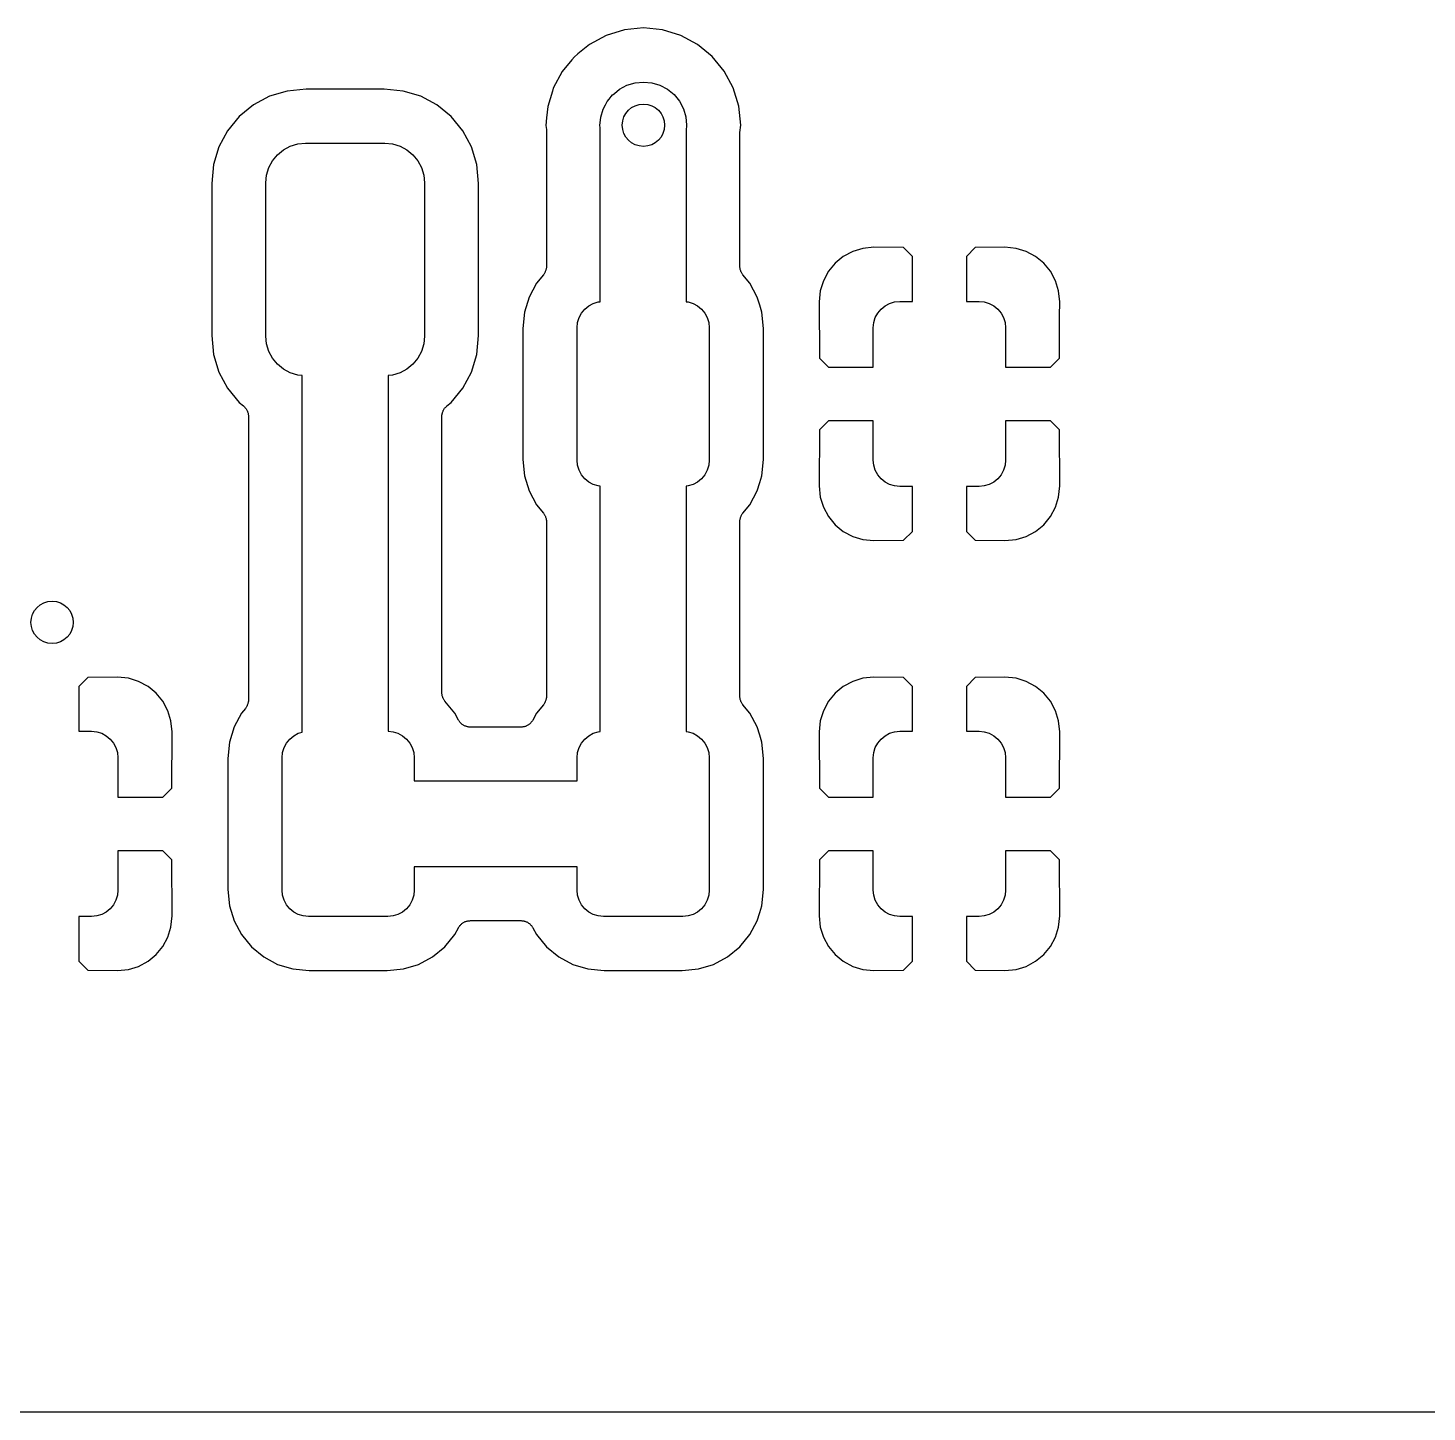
# Model space of a CAD drawing. Extents: x 105 to 193.4, y -145.7 to -72.2.
# Drawn here: x 142.95 to 156.18, y -145.67 to -132.59 of the extents above; entities that cross this region are included whole.
import ezdxf

# ---------------------------------------------------------------- set-up
doc = ezdxf.new("R2010")
doc.units = 0
doc.layers.add('BLACK', color=7, linetype='CONTINUOUS')

msp = doc.modelspace()

# ---------------------------------------------------------------- linework, layer by layer
at = {"layer": 'BLACK', "linetype": 'CONTINUOUS'}
for p, q in [((148.592, -132.606), (148.419, -132.658)), ((148.771, -132.588), (148.592, -132.606)), ((148.95, -132.606), (148.771, -132.588)), ((149.123, -132.658), (148.95, -132.606)), ((148.419, -132.658), (148.261, -132.743)), ((149.281, -132.743), (149.123, -132.658)), ((148.118, -132.86), (148.094, -132.89)), ((148.148, -132.836), (148.118, -132.86)), ((148.151, -132.833), (148.148, -132.836)), ((148.261, -132.743), (148.151, -132.833)), ((149.421, -132.857), (149.281, -132.743)), ((149.535, -132.997), (149.421, -132.857)), ((148.004, -133), (147.919, -133.158)), ((148.094, -132.89), (148.004, -133)), ((148.094, -132.89), (148.094, -132.89)), ((149.62, -133.155), (149.535, -132.997)), ((148.544, -133.167), (148.615, -133.13)), ((148.615, -133.13), (148.691, -133.106)), ((148.691, -133.106), (148.771, -133.099)), ((148.771, -133.099), (148.851, -133.106)), ((148.851, -133.106), (148.927, -133.13)), ((148.927, -133.13), (148.998, -133.167)), ((145.238, -133.234), (145.085, -133.316)), ((145.404, -133.184), (145.238, -133.234)), ((145.583, -133.166), (145.404, -133.184)), ((146.321, -133.166), (145.583, -133.166)), ((146.5, -133.184), (146.321, -133.166)), ((146.666, -133.234), (146.5, -133.184)), ((146.819, -133.316), (146.666, -133.234)), ((147.911, -133.184), (147.867, -133.331)), ((147.919, -133.158), (147.911, -133.184)), ((147.911, -133.184), (147.911, -133.184)), ((148.428, -133.283), (148.447, -133.261)), ((148.447, -133.261), (148.467, -133.237)), ((148.467, -133.237), (148.479, -133.221)), ((148.467, -133.237), (148.467, -133.237)), ((148.479, -133.221), (148.495, -133.209)), ((148.495, -133.209), (148.498, -133.206)), ((148.498, -133.206), (148.544, -133.167)), ((148.998, -133.167), (149.06, -133.218)), ((149.06, -133.218), (149.111, -133.28)), ((149.672, -133.328), (149.62, -133.155)), ((145.085, -133.316), (144.951, -133.426)), ((146.953, -133.426), (146.819, -133.316)), ((147.867, -133.331), (147.856, -133.437)), ((148.367, -133.43), (148.391, -133.354)), ((148.391, -133.354), (148.412, -133.313)), ((148.412, -133.313), (148.428, -133.283)), ((149.111, -133.28), (149.148, -133.351)), ((149.148, -133.351), (149.172, -133.427)), ((149.69, -133.507), (149.672, -133.328)), ((144.951, -133.426), (144.841, -133.56)), ((147.063, -133.56), (146.953, -133.426)), ((147.856, -133.437), (147.849, -133.51)), ((147.849, -133.51), (147.853, -133.549)), ((148.36, -133.51), (148.367, -133.43)), ((148.362, -133.53), (148.36, -133.51)), ((148.362, -135.175), (148.362, -133.53)), ((149.172, -133.427), (149.179, -133.507)), ((149.179, -133.507), (149.174, -133.557)), ((149.683, -133.576), (149.69, -133.507)), ((144.841, -133.56), (144.759, -133.713)), ((147.145, -133.713), (147.063, -133.56)), ((147.853, -133.549), (147.853, -133.55)), ((147.853, -133.55), (147.853, -133.556)), ((147.853, -133.556), (147.854, -133.561)), ((147.854, -133.561), (147.854, -134.841)), ((149.174, -133.557), (149.174, -135.175)), ((149.682, -133.587), (149.683, -133.582)), ((149.682, -133.589), (149.682, -133.587)), ((149.682, -134.841), (149.682, -133.589)), ((149.683, -133.582), (149.683, -133.576)), ((144.759, -133.713), (144.709, -133.879)), ((145.265, -133.844), (145.312, -133.787)), ((145.312, -133.787), (145.369, -133.74)), ((145.369, -133.74), (145.433, -133.706)), ((145.433, -133.706), (145.504, -133.684)), ((145.504, -133.684), (145.577, -133.677)), ((145.577, -133.677), (146.327, -133.677)), ((146.327, -133.677), (146.4, -133.684)), ((146.4, -133.684), (146.471, -133.706)), ((146.471, -133.706), (146.535, -133.74)), ((146.535, -133.74), (146.592, -133.787)), ((146.592, -133.787), (146.639, -133.844)), ((147.195, -133.879), (147.145, -133.713)), ((144.709, -133.879), (144.691, -134.058)), ((145.209, -133.979), (145.231, -133.908)), ((145.231, -133.908), (145.265, -133.844)), ((146.639, -133.844), (146.673, -133.908)), ((146.673, -133.908), (146.695, -133.979)), ((147.213, -134.058), (147.195, -133.879)), ((144.691, -134.058), (144.691, -135.496)), ((145.202, -134.052), (145.209, -133.979)), ((145.202, -135.502), (145.202, -134.052)), ((146.695, -133.979), (146.702, -134.052)), ((146.702, -134.052), (146.702, -135.502)), ((147.213, -135.496), (147.213, -134.058)), ((150.748, -134.7), (150.659, -134.748)), ((150.843, -134.671), (150.748, -134.7)), ((150.949, -134.661), (150.843, -134.671)), ((151.229, -134.664), (150.949, -134.661)), ((151.314, -134.748), (151.229, -134.664)), ((151.907, -134.664), (151.822, -134.748)), ((152.187, -134.661), (151.907, -134.664)), ((152.293, -134.671), (152.187, -134.661)), ((152.388, -134.7), (152.293, -134.671)), ((152.477, -134.748), (152.388, -134.7)), ((147.853, -134.854), (147.852, -134.86)), ((147.854, -134.843), (147.853, -134.848)), ((147.853, -134.848), (147.853, -134.854)), ((147.854, -134.841), (147.854, -134.843)), ((149.683, -134.846), (149.682, -134.841)), ((149.683, -134.852), (149.683, -134.846)), ((149.684, -134.859), (149.683, -134.852)), ((150.582, -134.811), (150.519, -134.888)), ((150.659, -134.748), (150.582, -134.811)), ((151.314, -135.172), (151.314, -134.748)), ((151.822, -134.748), (151.822, -135.172)), ((152.554, -134.811), (152.477, -134.748)), ((152.617, -134.888), (152.554, -134.811)), ((147.825, -134.921), (147.761, -135)), ((147.828, -134.917), (147.825, -134.921)), ((147.831, -134.913), (147.828, -134.917)), ((147.835, -134.907), (147.831, -134.913)), ((147.839, -134.901), (147.835, -134.907)), ((147.841, -134.896), (147.839, -134.901)), ((147.843, -134.891), (147.841, -134.896)), ((147.845, -134.884), (147.843, -134.891)), ((147.848, -134.878), (147.845, -134.884)), ((147.849, -134.873), (147.848, -134.878)), ((147.851, -134.867), (147.849, -134.873)), ((147.852, -134.86), (147.851, -134.867)), ((149.685, -134.866), (149.684, -134.859)), ((149.686, -134.871), (149.685, -134.866)), ((149.687, -134.876), (149.686, -134.871)), ((149.69, -134.883), (149.687, -134.876)), ((149.692, -134.889), (149.69, -134.883)), ((149.695, -134.894), (149.692, -134.889)), ((149.697, -134.899), (149.695, -134.894)), ((149.7, -134.905), (149.697, -134.899)), ((149.704, -134.911), (149.7, -134.905)), ((149.707, -134.915), (149.704, -134.911)), ((149.71, -134.92), (149.707, -134.915)), ((149.711, -134.921), (149.71, -134.92)), ((149.775, -135), (149.711, -134.921)), ((150.471, -134.977), (150.442, -135.072)), ((150.519, -134.888), (150.471, -134.977)), ((152.665, -134.977), (152.617, -134.888)), ((152.694, -135.072), (152.665, -134.977)), ((147.761, -135), (147.69, -135.131)), ((149.846, -135.131), (149.775, -135)), ((150.442, -135.072), (150.432, -135.178)), ((152.704, -135.178), (152.694, -135.072)), ((147.69, -135.131), (147.647, -135.274)), ((148.185, -135.283), (148.216, -135.245)), ((148.216, -135.245), (148.254, -135.214)), ((148.254, -135.214), (148.297, -135.191)), ((148.297, -135.191), (148.344, -135.177)), ((148.344, -135.177), (148.362, -135.175)), ((149.174, -135.175), (149.192, -135.177)), ((149.192, -135.177), (149.239, -135.191)), ((149.239, -135.191), (149.282, -135.214)), ((149.282, -135.214), (149.32, -135.245)), ((149.32, -135.245), (149.351, -135.283)), ((149.869, -135.209), (149.846, -135.131)), ((149.889, -135.274), (149.869, -135.209)), ((149.869, -135.209), (149.869, -135.209)), ((150.432, -135.178), (150.435, -135.708)), ((150.985, -135.283), (151.016, -135.245)), ((151.016, -135.245), (151.054, -135.214)), ((151.054, -135.214), (151.097, -135.191)), ((151.097, -135.191), (151.144, -135.177)), ((151.144, -135.177), (151.193, -135.172)), ((151.193, -135.172), (151.314, -135.172)), ((151.822, -135.172), (151.943, -135.172)), ((151.943, -135.172), (151.992, -135.177)), ((151.992, -135.177), (152.039, -135.191)), ((152.039, -135.191), (152.082, -135.214)), ((152.082, -135.214), (152.12, -135.245)), ((152.12, -135.245), (152.151, -135.283)), ((152.703, -135.312), (152.704, -135.178)), ((147.647, -135.274), (147.632, -135.428)), ((148.143, -135.422), (148.148, -135.373)), ((148.148, -135.373), (148.162, -135.326)), ((148.162, -135.326), (148.185, -135.283)), ((149.351, -135.283), (149.374, -135.326)), ((149.374, -135.326), (149.388, -135.373)), ((149.388, -135.373), (149.393, -135.422)), ((149.904, -135.428), (149.889, -135.274)), ((150.943, -135.422), (150.948, -135.373)), ((150.948, -135.373), (150.962, -135.326)), ((150.962, -135.326), (150.985, -135.283)), ((152.151, -135.283), (152.174, -135.326)), ((152.174, -135.326), (152.188, -135.373)), ((152.188, -135.373), (152.193, -135.422)), ((152.701, -135.708), (152.703, -135.312)), ((152.703, -135.312), (152.703, -135.312)), ((144.691, -135.496), (144.709, -135.675)), ((145.209, -135.575), (145.202, -135.502)), ((146.702, -135.502), (146.695, -135.575)), ((147.195, -135.675), (147.213, -135.496)), ((147.632, -135.428), (147.632, -136.666)), ((148.143, -136.672), (148.143, -135.422)), ((149.393, -135.422), (149.393, -136.672)), ((149.904, -136.666), (149.904, -135.428)), ((150.943, -135.793), (150.943, -135.422)), ((152.193, -135.422), (152.193, -135.793)), ((145.231, -135.646), (145.209, -135.575)), ((145.265, -135.71), (145.231, -135.646)), ((146.673, -135.646), (146.639, -135.71)), ((146.695, -135.575), (146.673, -135.646)), ((144.709, -135.675), (144.759, -135.841)), ((145.312, -135.767), (145.265, -135.71)), ((145.369, -135.814), (145.312, -135.767)), ((146.592, -135.767), (146.535, -135.814)), ((146.639, -135.71), (146.592, -135.767)), ((147.145, -135.841), (147.195, -135.675)), ((150.435, -135.708), (150.519, -135.793)), ((152.617, -135.793), (152.701, -135.708)), ((144.759, -135.841), (144.841, -135.994)), ((145.433, -135.848), (145.369, -135.814)), ((145.504, -135.87), (145.433, -135.848)), ((145.546, -135.874), (145.504, -135.87)), ((145.546, -139.244), (145.546, -135.874)), ((146.4, -135.87), (146.358, -135.874)), ((146.358, -135.874), (146.358, -139.236)), ((146.471, -135.848), (146.4, -135.87)), ((146.535, -135.814), (146.471, -135.848)), ((147.063, -135.994), (147.145, -135.841)), ((150.519, -135.793), (150.943, -135.793)), ((152.193, -135.793), (152.617, -135.793)), ((144.841, -135.994), (144.951, -136.128)), ((146.953, -136.128), (147.063, -135.994)), ((144.951, -136.128), (144.991, -136.161)), ((144.991, -136.161), (144.993, -136.162)), ((144.993, -136.162), (144.996, -136.166)), ((144.996, -136.166), (145.001, -136.17)), ((145.001, -136.17), (145.005, -136.175)), ((145.005, -136.175), (145.01, -136.18)), ((146.895, -136.179), (146.9, -136.174)), ((146.9, -136.174), (146.905, -136.169)), ((146.905, -136.169), (146.909, -136.165)), ((146.909, -136.165), (146.913, -136.161)), ((146.913, -136.161), (146.953, -136.128)), ((145.01, -136.18), (145.013, -136.185)), ((145.013, -136.185), (145.016, -136.189)), ((145.016, -136.189), (145.02, -136.195)), ((145.02, -136.195), (145.023, -136.201)), ((145.023, -136.201), (145.025, -136.206)), ((145.025, -136.206), (145.028, -136.211)), ((145.028, -136.211), (145.03, -136.217)), ((145.03, -136.217), (145.033, -136.224)), ((145.033, -136.224), (145.034, -136.229)), ((145.034, -136.229), (145.035, -136.235)), ((145.035, -136.235), (145.036, -136.241)), ((145.036, -136.241), (145.037, -136.248)), ((145.037, -136.248), (145.037, -136.254)), ((145.037, -136.254), (145.038, -136.259)), ((145.038, -136.259), (145.038, -138.939)), ((146.866, -136.258), (146.867, -136.252)), ((146.866, -136.259), (146.866, -136.258)), ((146.866, -138.871), (146.866, -136.259)), ((146.867, -136.246), (146.868, -136.24)), ((146.867, -136.252), (146.867, -136.246)), ((146.868, -136.24), (146.869, -136.233)), ((146.869, -136.233), (146.871, -136.228)), ((146.871, -136.228), (146.872, -136.222)), ((146.872, -136.222), (146.875, -136.216)), ((146.875, -136.216), (146.877, -136.209)), ((146.877, -136.209), (146.879, -136.204)), ((146.879, -136.204), (146.882, -136.199)), ((146.882, -136.199), (146.885, -136.194)), ((146.885, -136.194), (146.889, -136.188)), ((146.889, -136.188), (146.892, -136.183)), ((146.892, -136.183), (146.895, -136.179)), ((150.519, -136.301), (150.435, -136.386)), ((150.943, -136.301), (150.519, -136.301)), ((150.943, -136.672), (150.943, -136.301)), ((152.193, -136.301), (152.193, -136.672)), ((152.617, -136.301), (152.193, -136.301)), ((152.692, -136.377), (152.617, -136.301)), ((150.435, -136.386), (150.432, -136.916)), ((152.701, -136.386), (152.692, -136.377)), ((152.692, -136.377), (152.692, -136.377)), ((152.704, -136.916), (152.701, -136.386)), ((147.632, -136.666), (147.647, -136.82)), ((148.148, -136.721), (148.143, -136.672)), ((149.393, -136.672), (149.388, -136.721)), ((149.889, -136.82), (149.904, -136.666)), ((150.948, -136.721), (150.943, -136.672)), ((152.193, -136.672), (152.188, -136.721)), ((147.647, -136.82), (147.69, -136.963)), ((148.162, -136.768), (148.148, -136.721)), ((148.185, -136.811), (148.162, -136.768)), ((148.216, -136.849), (148.185, -136.811)), ((149.351, -136.811), (149.32, -136.849)), ((149.374, -136.768), (149.351, -136.811)), ((149.388, -136.721), (149.374, -136.768)), ((149.869, -136.885), (149.889, -136.82)), ((150.962, -136.768), (150.948, -136.721)), ((150.985, -136.811), (150.962, -136.768)), ((151.016, -136.849), (150.985, -136.811)), ((152.151, -136.811), (152.12, -136.849)), ((152.174, -136.768), (152.151, -136.811)), ((152.188, -136.721), (152.174, -136.768)), ((147.69, -136.963), (147.761, -137.094)), ((148.254, -136.88), (148.216, -136.849)), ((148.297, -136.903), (148.254, -136.88)), ((148.344, -136.917), (148.297, -136.903)), ((148.362, -136.919), (148.344, -136.917)), ((148.362, -139.239), (148.362, -136.919)), ((149.192, -136.917), (149.174, -136.919)), ((149.174, -136.919), (149.174, -139.239)), ((149.239, -136.903), (149.192, -136.917)), ((149.282, -136.88), (149.239, -136.903)), ((149.32, -136.849), (149.282, -136.88)), ((149.775, -137.094), (149.846, -136.963)), ((149.846, -136.963), (149.869, -136.885)), ((149.869, -136.885), (149.869, -136.885)), ((150.432, -136.916), (150.442, -137.022)), ((151.054, -136.88), (151.016, -136.849)), ((151.097, -136.903), (151.054, -136.88)), ((151.144, -136.917), (151.097, -136.903)), ((151.193, -136.922), (151.144, -136.917)), ((151.314, -136.922), (151.193, -136.922)), ((151.314, -137.346), (151.314, -136.922)), ((151.943, -136.922), (151.822, -136.922)), ((151.822, -136.922), (151.822, -137.346)), ((151.992, -136.917), (151.943, -136.922)), ((152.039, -136.903), (151.992, -136.917)), ((152.082, -136.88), (152.039, -136.903)), ((152.12, -136.849), (152.082, -136.88)), ((152.694, -137.022), (152.704, -136.916)), ((147.761, -137.094), (147.825, -137.173)), ((149.711, -137.173), (149.775, -137.094)), ((150.442, -137.022), (150.471, -137.117)), ((152.665, -137.117), (152.694, -137.022)), ((147.825, -137.173), (147.826, -137.174)), ((147.826, -137.174), (147.829, -137.179)), ((147.829, -137.179), (147.832, -137.183)), ((147.832, -137.183), (147.836, -137.189)), ((147.836, -137.189), (147.839, -137.195)), ((147.839, -137.195), (147.841, -137.2)), ((147.841, -137.2), (147.844, -137.205)), ((147.844, -137.205), (147.846, -137.211)), ((147.846, -137.211), (147.849, -137.218)), ((147.849, -137.218), (147.85, -137.223)), ((147.85, -137.223), (147.851, -137.228)), ((147.851, -137.228), (147.852, -137.235)), ((149.684, -137.234), (149.685, -137.227)), ((149.685, -137.227), (149.687, -137.221)), ((149.687, -137.221), (149.688, -137.216)), ((149.688, -137.216), (149.691, -137.21)), ((149.691, -137.21), (149.693, -137.203)), ((149.693, -137.203), (149.695, -137.198)), ((149.695, -137.198), (149.697, -137.193)), ((149.697, -137.193), (149.701, -137.187)), ((149.701, -137.187), (149.705, -137.181)), ((149.705, -137.181), (149.708, -137.177)), ((149.708, -137.177), (149.711, -137.173)), ((150.471, -137.117), (150.519, -137.206)), ((150.519, -137.206), (150.582, -137.283)), ((152.554, -137.283), (152.617, -137.206)), ((152.617, -137.206), (152.665, -137.117)), ((147.852, -137.235), (147.853, -137.242)), ((147.853, -137.242), (147.853, -137.248)), ((147.853, -137.248), (147.854, -137.253)), ((147.854, -137.253), (147.854, -138.905)), ((149.682, -137.251), (149.683, -137.246)), ((149.682, -137.253), (149.682, -137.251)), ((149.682, -138.905), (149.682, -137.253)), ((149.683, -137.24), (149.684, -137.234)), ((149.683, -137.246), (149.683, -137.24)), ((150.582, -137.283), (150.659, -137.346)), ((150.659, -137.346), (150.748, -137.394)), ((151.229, -137.43), (151.314, -137.346)), ((151.822, -137.346), (151.907, -137.43)), ((152.388, -137.394), (152.477, -137.346)), ((152.477, -137.346), (152.554, -137.283)), ((150.748, -137.394), (150.843, -137.423)), ((150.843, -137.423), (150.949, -137.433)), ((150.949, -137.433), (151.229, -137.43)), ((151.907, -137.43), (152.187, -137.433)), ((152.187, -137.433), (152.293, -137.423)), ((152.293, -137.423), (152.388, -137.394)), ((143.519, -138.728), (143.434, -138.812)), ((143.434, -138.812), (143.434, -139.236)), ((143.799, -138.725), (143.519, -138.728)), ((143.905, -138.735), (143.799, -138.725)), ((144, -138.764), (143.905, -138.735)), ((144.089, -138.812), (144, -138.764)), ((144.166, -138.875), (144.089, -138.812)), ((150.659, -138.812), (150.582, -138.875)), ((150.748, -138.764), (150.659, -138.812)), ((150.843, -138.735), (150.748, -138.764)), ((150.949, -138.725), (150.843, -138.735)), ((151.229, -138.728), (150.949, -138.725)), ((151.314, -138.812), (151.229, -138.728)), ((151.314, -139.236), (151.314, -138.812)), ((151.907, -138.728), (151.822, -138.812)), ((151.822, -138.812), (151.822, -139.236)), ((152.187, -138.725), (151.907, -138.728)), ((152.293, -138.735), (152.187, -138.725)), ((152.388, -138.764), (152.293, -138.735)), ((152.477, -138.812), (152.388, -138.764)), ((152.554, -138.875), (152.477, -138.812)), ((144.229, -138.952), (144.166, -138.875)), ((144.277, -139.041), (144.229, -138.952)), ((145.037, -138.952), (145.036, -138.959)), ((145.038, -138.941), (145.037, -138.946)), ((145.037, -138.946), (145.037, -138.952)), ((145.038, -138.939), (145.038, -138.941)), ((146.867, -138.876), (146.866, -138.871)), ((146.867, -138.882), (146.867, -138.876)), ((146.868, -138.889), (146.867, -138.882)), ((146.869, -138.895), (146.868, -138.889)), ((146.87, -138.901), (146.869, -138.895)), ((146.871, -138.906), (146.87, -138.901)), ((146.874, -138.913), (146.871, -138.906)), ((146.876, -138.919), (146.874, -138.913)), ((146.879, -138.924), (146.876, -138.919)), ((146.881, -138.929), (146.879, -138.924)), ((146.884, -138.935), (146.881, -138.929)), ((146.888, -138.941), (146.884, -138.935)), ((146.891, -138.945), (146.888, -138.941)), ((146.894, -138.95), (146.891, -138.945)), ((146.895, -138.951), (146.894, -138.95)), ((146.987, -139.064), (146.895, -138.951)), ((147.845, -138.948), (147.843, -138.955)), ((147.848, -138.942), (147.845, -138.948)), ((147.849, -138.937), (147.848, -138.942)), ((147.851, -138.931), (147.849, -138.937)), ((147.852, -138.924), (147.851, -138.931)), ((147.853, -138.918), (147.852, -138.924)), ((147.854, -138.907), (147.853, -138.912)), ((147.853, -138.912), (147.853, -138.918)), ((147.854, -138.905), (147.854, -138.907)), ((149.683, -138.91), (149.682, -138.905)), ((149.683, -138.916), (149.683, -138.91)), ((149.684, -138.923), (149.683, -138.916)), ((149.685, -138.93), (149.684, -138.923)), ((149.686, -138.935), (149.685, -138.93)), ((149.687, -138.94), (149.686, -138.935)), ((149.69, -138.947), (149.687, -138.94)), ((149.692, -138.953), (149.69, -138.947)), ((150.519, -138.952), (150.471, -139.041)), ((150.582, -138.875), (150.519, -138.952)), ((152.617, -138.952), (152.554, -138.875)), ((152.665, -139.041), (152.617, -138.952)), ((144.306, -139.136), (144.277, -139.041)), ((144.973, -139.064), (144.902, -139.195)), ((145.009, -139.02), (144.973, -139.064)), ((145.012, -139.015), (145.009, -139.02)), ((145.015, -139.011), (145.012, -139.015)), ((145.019, -139.005), (145.015, -139.011)), ((145.023, -138.999), (145.019, -139.005)), ((145.025, -138.994), (145.023, -138.999)), ((145.027, -138.989), (145.025, -138.994)), ((145.029, -138.982), (145.027, -138.989)), ((145.032, -138.976), (145.029, -138.982)), ((145.033, -138.971), (145.032, -138.976)), ((145.035, -138.965), (145.033, -138.971)), ((145.036, -138.959), (145.035, -138.965)), ((147.023, -139.129), (146.987, -139.064)), ((147.761, -139.064), (147.725, -139.129)), ((147.825, -138.985), (147.761, -139.064)), ((147.828, -138.981), (147.825, -138.985)), ((147.831, -138.977), (147.828, -138.981)), ((147.835, -138.971), (147.831, -138.977)), ((147.839, -138.965), (147.835, -138.971)), ((147.841, -138.96), (147.839, -138.965)), ((147.843, -138.955), (147.841, -138.96)), ((149.695, -138.958), (149.692, -138.953)), ((149.697, -138.963), (149.695, -138.958)), ((149.7, -138.969), (149.697, -138.963)), ((149.704, -138.975), (149.7, -138.969)), ((149.707, -138.979), (149.704, -138.975)), ((149.71, -138.984), (149.707, -138.979)), ((149.711, -138.985), (149.71, -138.984)), ((149.775, -139.064), (149.711, -138.985)), ((149.846, -139.195), (149.775, -139.064)), ((150.471, -139.041), (150.442, -139.136)), ((152.694, -139.136), (152.665, -139.041)), ((144.316, -139.242), (144.306, -139.136)), ((144.902, -139.195), (144.859, -139.338)), ((147.026, -139.134), (147.023, -139.129)), ((147.028, -139.139), (147.026, -139.134)), ((147.033, -139.144), (147.028, -139.139)), ((147.036, -139.15), (147.033, -139.144)), ((147.04, -139.154), (147.036, -139.15)), ((147.044, -139.158), (147.04, -139.154)), ((147.049, -139.163), (147.044, -139.158)), ((147.054, -139.168), (147.049, -139.163)), ((147.058, -139.171), (147.054, -139.168)), ((147.063, -139.174), (147.058, -139.171)), ((147.069, -139.178), (147.063, -139.174)), ((147.074, -139.181), (147.069, -139.178)), ((147.08, -139.184), (147.074, -139.181)), ((147.085, -139.186), (147.08, -139.184)), ((147.091, -139.188), (147.085, -139.186)), ((147.097, -139.191), (147.091, -139.188)), ((147.103, -139.192), (147.097, -139.191)), ((147.108, -139.194), (147.103, -139.192)), ((147.115, -139.195), (147.108, -139.194)), ((147.122, -139.196), (147.115, -139.195)), ((147.127, -139.196), (147.122, -139.196)), ((147.133, -139.197), (147.127, -139.196)), ((147.135, -139.197), (147.133, -139.197)), ((147.613, -139.197), (147.135, -139.197)), ((147.619, -139.196), (147.613, -139.197)), ((147.625, -139.196), (147.619, -139.196)), ((147.631, -139.195), (147.625, -139.196)), ((147.638, -139.194), (147.631, -139.195)), ((147.643, -139.193), (147.638, -139.194)), ((147.649, -139.192), (147.643, -139.193)), ((147.655, -139.189), (147.649, -139.192)), ((147.662, -139.187), (147.655, -139.189)), ((147.667, -139.184), (147.662, -139.187)), ((147.672, -139.182), (147.667, -139.184)), ((147.678, -139.179), (147.672, -139.182)), ((147.684, -139.175), (147.678, -139.179)), ((147.688, -139.172), (147.684, -139.175)), ((147.693, -139.169), (147.688, -139.172)), ((147.698, -139.164), (147.693, -139.169)), ((147.703, -139.16), (147.698, -139.164)), ((147.707, -139.155), (147.703, -139.16)), ((147.711, -139.151), (147.707, -139.155)), ((147.714, -139.146), (147.711, -139.151)), ((147.719, -139.141), (147.714, -139.146)), ((147.721, -139.136), (147.719, -139.141)), ((147.725, -139.131), (147.721, -139.136)), ((147.725, -139.129), (147.725, -139.131)), ((149.869, -139.273), (149.846, -139.195)), ((150.442, -139.136), (150.432, -139.242)), ((152.704, -139.242), (152.694, -139.136)), ((143.434, -139.236), (143.555, -139.236)), ((143.555, -139.236), (143.604, -139.241)), ((143.604, -139.241), (143.651, -139.255)), ((143.651, -139.255), (143.694, -139.278)), ((143.694, -139.278), (143.732, -139.309)), ((143.732, -139.309), (143.763, -139.347)), ((143.763, -139.347), (143.786, -139.39)), ((144.313, -139.772), (144.316, -139.242)), ((144.859, -139.338), (144.844, -139.492)), ((145.374, -139.39), (145.397, -139.347)), ((145.397, -139.347), (145.428, -139.309)), ((145.428, -139.309), (145.466, -139.278)), ((145.466, -139.278), (145.509, -139.255)), ((145.509, -139.255), (145.546, -139.244)), ((146.358, -139.236), (146.404, -139.241)), ((146.404, -139.241), (146.451, -139.255)), ((146.451, -139.255), (146.494, -139.278)), ((146.494, -139.278), (146.532, -139.309)), ((146.532, -139.309), (146.563, -139.347)), ((146.563, -139.347), (146.586, -139.39)), ((148.162, -139.39), (148.185, -139.347)), ((148.185, -139.347), (148.216, -139.309)), ((148.216, -139.309), (148.254, -139.278)), ((148.254, -139.278), (148.297, -139.255)), ((148.297, -139.255), (148.344, -139.241)), ((148.344, -139.241), (148.362, -139.239)), ((149.174, -139.239), (149.192, -139.241)), ((149.192, -139.241), (149.239, -139.255)), ((149.239, -139.255), (149.282, -139.278)), ((149.282, -139.278), (149.32, -139.309)), ((149.32, -139.309), (149.351, -139.347)), ((149.351, -139.347), (149.374, -139.39)), ((149.889, -139.338), (149.869, -139.273)), ((149.869, -139.273), (149.869, -139.273)), ((149.904, -139.492), (149.889, -139.338)), ((150.432, -139.242), (150.435, -139.772)), ((150.962, -139.39), (150.985, -139.347)), ((150.985, -139.347), (151.016, -139.309)), ((151.016, -139.309), (151.054, -139.278)), ((151.054, -139.278), (151.097, -139.255)), ((151.097, -139.255), (151.144, -139.241)), ((151.144, -139.241), (151.193, -139.236)), ((151.193, -139.236), (151.314, -139.236)), ((151.822, -139.236), (151.943, -139.236)), ((151.943, -139.236), (151.992, -139.241)), ((151.992, -139.241), (152.039, -139.255)), ((152.039, -139.255), (152.082, -139.278)), ((152.082, -139.278), (152.12, -139.309)), ((152.12, -139.309), (152.151, -139.347)), ((152.151, -139.347), (152.174, -139.39)), ((152.701, -139.772), (152.704, -139.242)), ((143.786, -139.39), (143.8, -139.437)), ((143.8, -139.437), (143.805, -139.486)), ((145.355, -139.486), (145.36, -139.437)), ((145.36, -139.437), (145.374, -139.39)), ((146.586, -139.39), (146.6, -139.437)), ((146.6, -139.437), (146.605, -139.486)), ((148.143, -139.486), (148.148, -139.437)), ((148.148, -139.437), (148.162, -139.39)), ((149.374, -139.39), (149.388, -139.437)), ((149.388, -139.437), (149.393, -139.486)), ((150.943, -139.486), (150.948, -139.437)), ((150.948, -139.437), (150.962, -139.39)), ((152.174, -139.39), (152.188, -139.437)), ((152.188, -139.437), (152.193, -139.486)), ((143.805, -139.486), (143.805, -139.857)), ((144.844, -139.492), (144.844, -140.73)), ((145.355, -140.736), (145.355, -139.486)), ((146.605, -139.486), (146.605, -139.705)), ((148.143, -139.705), (148.143, -139.486)), ((149.393, -139.486), (149.393, -140.736)), ((149.904, -140.73), (149.904, -139.492)), ((150.943, -139.857), (150.943, -139.486)), ((152.193, -139.486), (152.193, -139.857)), ((146.605, -139.705), (148.143, -139.705)), ((143.805, -139.857), (144.229, -139.857)), ((144.229, -139.857), (144.313, -139.772)), ((150.435, -139.772), (150.519, -139.857)), ((150.519, -139.857), (150.943, -139.857)), ((152.193, -139.857), (152.617, -139.857)), ((152.617, -139.857), (152.701, -139.772)), ((143.805, -140.365), (143.805, -140.736)), ((144.229, -140.365), (143.805, -140.365)), ((144.313, -140.45), (144.229, -140.365)), ((150.519, -140.365), (150.435, -140.45)), ((150.943, -140.365), (150.519, -140.365)), ((150.943, -140.736), (150.943, -140.365)), ((152.193, -140.365), (152.193, -140.736)), ((152.617, -140.365), (152.193, -140.365)), ((152.701, -140.45), (152.617, -140.365)), ((144.316, -140.98), (144.313, -140.45)), ((148.143, -140.517), (146.605, -140.517)), ((146.605, -140.517), (146.605, -140.736)), ((148.143, -140.736), (148.143, -140.517)), ((150.435, -140.45), (150.432, -140.98)), ((152.704, -140.98), (152.701, -140.45)), ((143.8, -140.785), (143.786, -140.832)), ((143.805, -140.736), (143.8, -140.785)), ((144.844, -140.73), (144.859, -140.884)), ((145.36, -140.785), (145.355, -140.736)), ((145.374, -140.832), (145.36, -140.785)), ((146.6, -140.785), (146.586, -140.832)), ((146.605, -140.736), (146.6, -140.785)), ((148.148, -140.785), (148.143, -140.736)), ((148.162, -140.832), (148.148, -140.785)), ((149.388, -140.785), (149.374, -140.832)), ((149.393, -140.736), (149.388, -140.785)), ((149.889, -140.884), (149.904, -140.73)), ((150.948, -140.785), (150.943, -140.736)), ((150.962, -140.832), (150.948, -140.785)), ((152.188, -140.785), (152.174, -140.832)), ((152.193, -140.736), (152.188, -140.785)), ((143.732, -140.913), (143.694, -140.944)), ((143.763, -140.875), (143.732, -140.913)), ((143.786, -140.832), (143.763, -140.875)), ((144.859, -140.884), (144.902, -141.027)), ((145.397, -140.875), (145.374, -140.832)), ((145.428, -140.913), (145.397, -140.875)), ((145.466, -140.944), (145.428, -140.913)), ((146.532, -140.913), (146.494, -140.944)), ((146.563, -140.875), (146.532, -140.913)), ((146.586, -140.832), (146.563, -140.875)), ((148.185, -140.875), (148.162, -140.832)), ((148.216, -140.913), (148.185, -140.875)), ((148.254, -140.944), (148.216, -140.913)), ((149.32, -140.913), (149.282, -140.944)), ((149.351, -140.875), (149.32, -140.913)), ((149.374, -140.832), (149.351, -140.875)), ((149.869, -140.949), (149.889, -140.884)), ((150.985, -140.875), (150.962, -140.832)), ((151.016, -140.913), (150.985, -140.875)), ((151.054, -140.944), (151.016, -140.913)), ((152.12, -140.913), (152.082, -140.944)), ((152.151, -140.875), (152.12, -140.913)), ((152.174, -140.832), (152.151, -140.875)), ((143.555, -140.986), (143.434, -140.986)), ((143.434, -140.986), (143.434, -141.41)), ((143.604, -140.981), (143.555, -140.986)), ((143.651, -140.967), (143.604, -140.981)), ((143.694, -140.944), (143.651, -140.967)), ((144.306, -141.086), (144.316, -140.98)), ((144.902, -141.027), (144.973, -141.158)), ((145.509, -140.967), (145.466, -140.944)), ((145.556, -140.981), (145.509, -140.967)), ((145.605, -140.986), (145.556, -140.981)), ((146.355, -140.986), (145.605, -140.986)), ((146.404, -140.981), (146.355, -140.986)), ((146.451, -140.967), (146.404, -140.981)), ((146.494, -140.944), (146.451, -140.967)), ((147.037, -141.071), (147.041, -141.067)), ((147.041, -141.067), (147.045, -141.062)), ((147.045, -141.062), (147.05, -141.058)), ((147.05, -141.058), (147.055, -141.053)), ((147.055, -141.053), (147.06, -141.05)), ((147.06, -141.05), (147.064, -141.047)), ((147.064, -141.047), (147.07, -141.043)), ((147.07, -141.043), (147.076, -141.04)), ((147.076, -141.04), (147.081, -141.038)), ((147.081, -141.038), (147.086, -141.035)), ((147.086, -141.035), (147.093, -141.033)), ((147.093, -141.033), (147.099, -141.03)), ((147.099, -141.03), (147.105, -141.029)), ((147.105, -141.029), (147.11, -141.028)), ((147.11, -141.028), (147.117, -141.027)), ((147.117, -141.027), (147.123, -141.026)), ((147.123, -141.026), (147.129, -141.026)), ((147.129, -141.026), (147.135, -141.025)), ((147.135, -141.025), (147.613, -141.025)), ((147.613, -141.025), (147.615, -141.025)), ((147.615, -141.025), (147.621, -141.026)), ((147.621, -141.026), (147.626, -141.026)), ((147.626, -141.026), (147.633, -141.027)), ((147.633, -141.027), (147.64, -141.028)), ((147.64, -141.028), (147.645, -141.03)), ((147.645, -141.03), (147.651, -141.031)), ((147.651, -141.031), (147.657, -141.034)), ((147.657, -141.034), (147.663, -141.036)), ((147.663, -141.036), (147.668, -141.038)), ((147.668, -141.038), (147.674, -141.041)), ((147.674, -141.041), (147.679, -141.044)), ((147.679, -141.044), (147.685, -141.048)), ((147.685, -141.048), (147.69, -141.051)), ((147.69, -141.051), (147.694, -141.054)), ((147.694, -141.054), (147.699, -141.059)), ((147.699, -141.059), (147.704, -141.064)), ((147.704, -141.064), (147.708, -141.068)), ((147.708, -141.068), (147.712, -141.072)), ((148.297, -140.967), (148.254, -140.944)), ((148.344, -140.981), (148.297, -140.967)), ((148.393, -140.986), (148.344, -140.981)), ((149.143, -140.986), (148.393, -140.986)), ((149.192, -140.981), (149.143, -140.986)), ((149.239, -140.967), (149.192, -140.981)), ((149.282, -140.944), (149.239, -140.967)), ((149.775, -141.158), (149.846, -141.027)), ((149.846, -141.027), (149.869, -140.949)), ((149.869, -140.949), (149.869, -140.949)), ((150.432, -140.98), (150.442, -141.086)), ((151.097, -140.967), (151.054, -140.944)), ((151.144, -140.981), (151.097, -140.967)), ((151.193, -140.986), (151.144, -140.981)), ((151.314, -140.986), (151.193, -140.986)), ((151.314, -141.41), (151.314, -140.986)), ((151.943, -140.986), (151.822, -140.986)), ((151.822, -140.986), (151.822, -141.41)), ((151.992, -140.981), (151.943, -140.986)), ((152.039, -140.967), (151.992, -140.981)), ((152.082, -140.944), (152.039, -140.967)), ((152.694, -141.086), (152.704, -140.98)), ((144.229, -141.27), (144.277, -141.181)), ((144.277, -141.181), (144.306, -141.086)), ((144.973, -141.158), (145.067, -141.274)), ((146.893, -141.274), (146.987, -141.158)), ((146.987, -141.158), (147.023, -141.093)), ((147.023, -141.091), (147.027, -141.086)), ((147.023, -141.093), (147.023, -141.091)), ((147.027, -141.086), (147.029, -141.081)), ((147.029, -141.081), (147.034, -141.076)), ((147.034, -141.076), (147.037, -141.071)), ((147.712, -141.072), (147.715, -141.078)), ((147.715, -141.078), (147.72, -141.083)), ((147.72, -141.083), (147.722, -141.088)), ((147.722, -141.088), (147.725, -141.093)), ((147.725, -141.093), (147.761, -141.158)), ((147.761, -141.158), (147.855, -141.274)), ((149.681, -141.274), (149.775, -141.158)), ((150.442, -141.086), (150.471, -141.181)), ((150.471, -141.181), (150.519, -141.27)), ((152.617, -141.27), (152.665, -141.181)), ((152.665, -141.181), (152.694, -141.086)), ((144.166, -141.347), (144.229, -141.27)), ((145.067, -141.274), (145.183, -141.368)), ((146.777, -141.368), (146.893, -141.274)), ((147.855, -141.274), (147.971, -141.368)), ((149.565, -141.368), (149.681, -141.274)), ((150.519, -141.27), (150.582, -141.347)), ((152.554, -141.347), (152.617, -141.27)), ((143.434, -141.41), (143.519, -141.494)), ((143.905, -141.487), (144, -141.458)), ((144, -141.458), (144.089, -141.41)), ((144.089, -141.41), (144.166, -141.347)), ((145.183, -141.368), (145.314, -141.439)), ((145.314, -141.439), (145.457, -141.482)), ((146.503, -141.482), (146.646, -141.439)), ((146.646, -141.439), (146.777, -141.368)), ((147.971, -141.368), (148.102, -141.439)), ((148.102, -141.439), (148.245, -141.482)), ((149.291, -141.482), (149.434, -141.439)), ((149.434, -141.439), (149.565, -141.368)), ((150.582, -141.347), (150.659, -141.41)), ((150.659, -141.41), (150.748, -141.458)), ((150.748, -141.458), (150.843, -141.487)), ((151.229, -141.494), (151.314, -141.41)), ((151.822, -141.41), (151.907, -141.494)), ((152.293, -141.487), (152.388, -141.458)), ((152.388, -141.458), (152.477, -141.41)), ((152.477, -141.41), (152.554, -141.347)), ((143.519, -141.494), (143.799, -141.497)), ((143.799, -141.497), (143.905, -141.487)), ((145.457, -141.482), (145.611, -141.497)), ((145.611, -141.497), (146.349, -141.497)), ((146.349, -141.497), (146.503, -141.482)), ((148.245, -141.482), (148.399, -141.497)), ((148.399, -141.497), (149.137, -141.497)), ((149.137, -141.497), (149.291, -141.482)), ((150.843, -141.487), (150.949, -141.497)), ((150.949, -141.497), (151.229, -141.494)), ((151.907, -141.494), (152.187, -141.497)), ((152.187, -141.497), (152.293, -141.487)), ((193.309, -145.67), (105.079, -145.67))]:
    msp.add_line(p, q, dxfattribs=at)
at = {"layer": 'BLACK'}
for centre in [(148.771, -133.507), (143.183, -138.206)]:
    msp.add_circle(centre, 0.2, dxfattribs=at)

doc.saveas('drawing.dxf')
